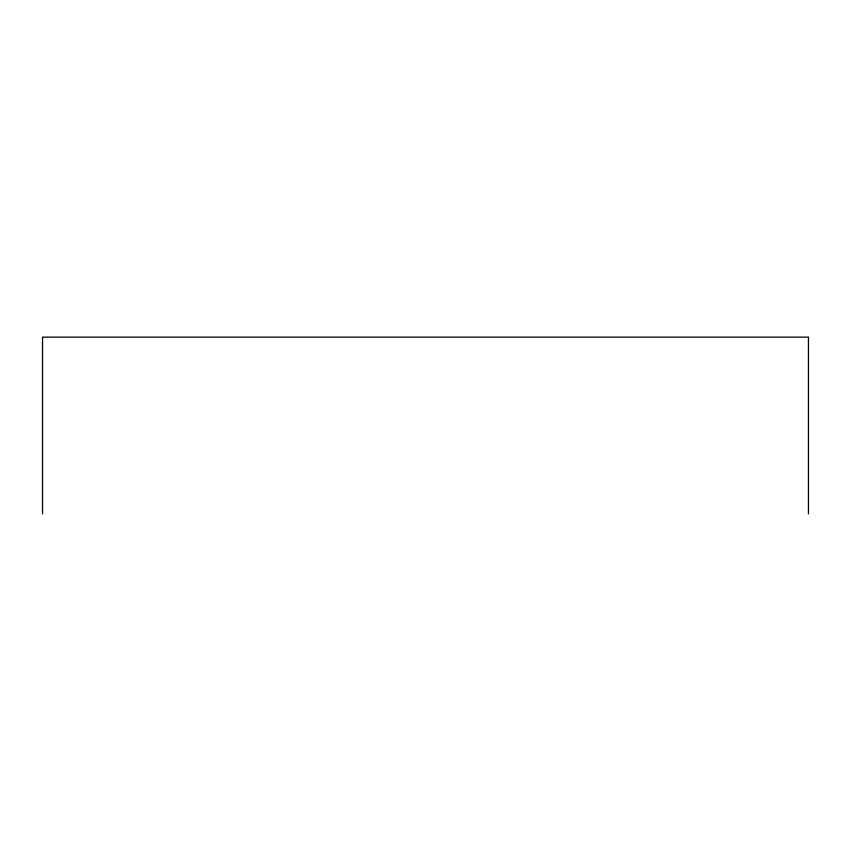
<?xml version="1.0" encoding="UTF-8"?>
<svg xmlns="http://www.w3.org/2000/svg" width="851" height="851" viewBox="0 0 851 851"><rect width="100%" height="100%" fill="white"/><g stroke="black" fill="none" stroke-linecap="round" stroke-linejoin="round"><path stroke-width="1.28" d="M808.45 513.866L808.45 337.134L42.55 337.134L42.55 513.866"/></g></svg>
